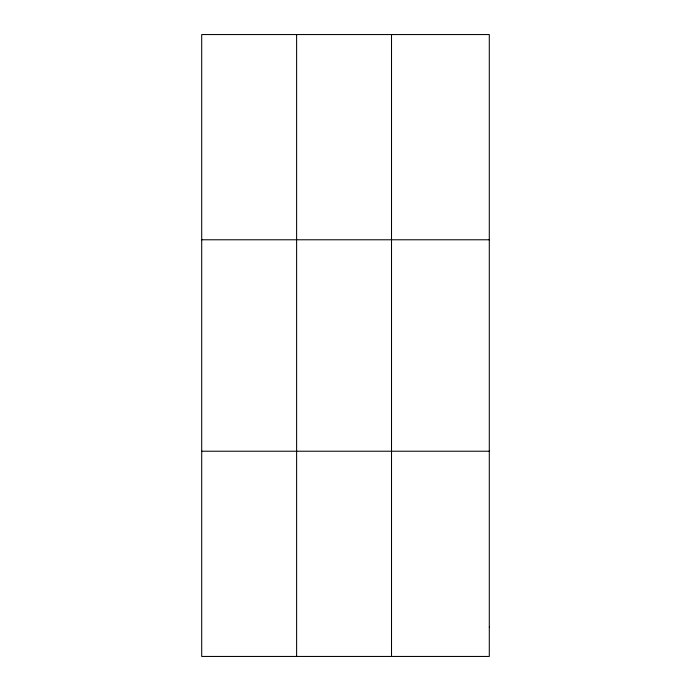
<?xml version="1.0" encoding="UTF-8"?>
<svg xmlns="http://www.w3.org/2000/svg" width="691" height="691" viewBox="0 0 691 691"><rect width="100%" height="100%" fill="white"/><g stroke="black" fill="none" stroke-linecap="round" stroke-linejoin="round"><path stroke-width="1.04" d="M296.612 34.55L296.612 656.45M391.512 34.55L391.512 656.45M201.703 239.777L489.297 239.777M201.703 451.223L489.297 451.223M489.297 627.134L489.297 656.45L201.703 656.45L201.703 34.55L489.297 34.55L489.297 627.134"/></g></svg>
